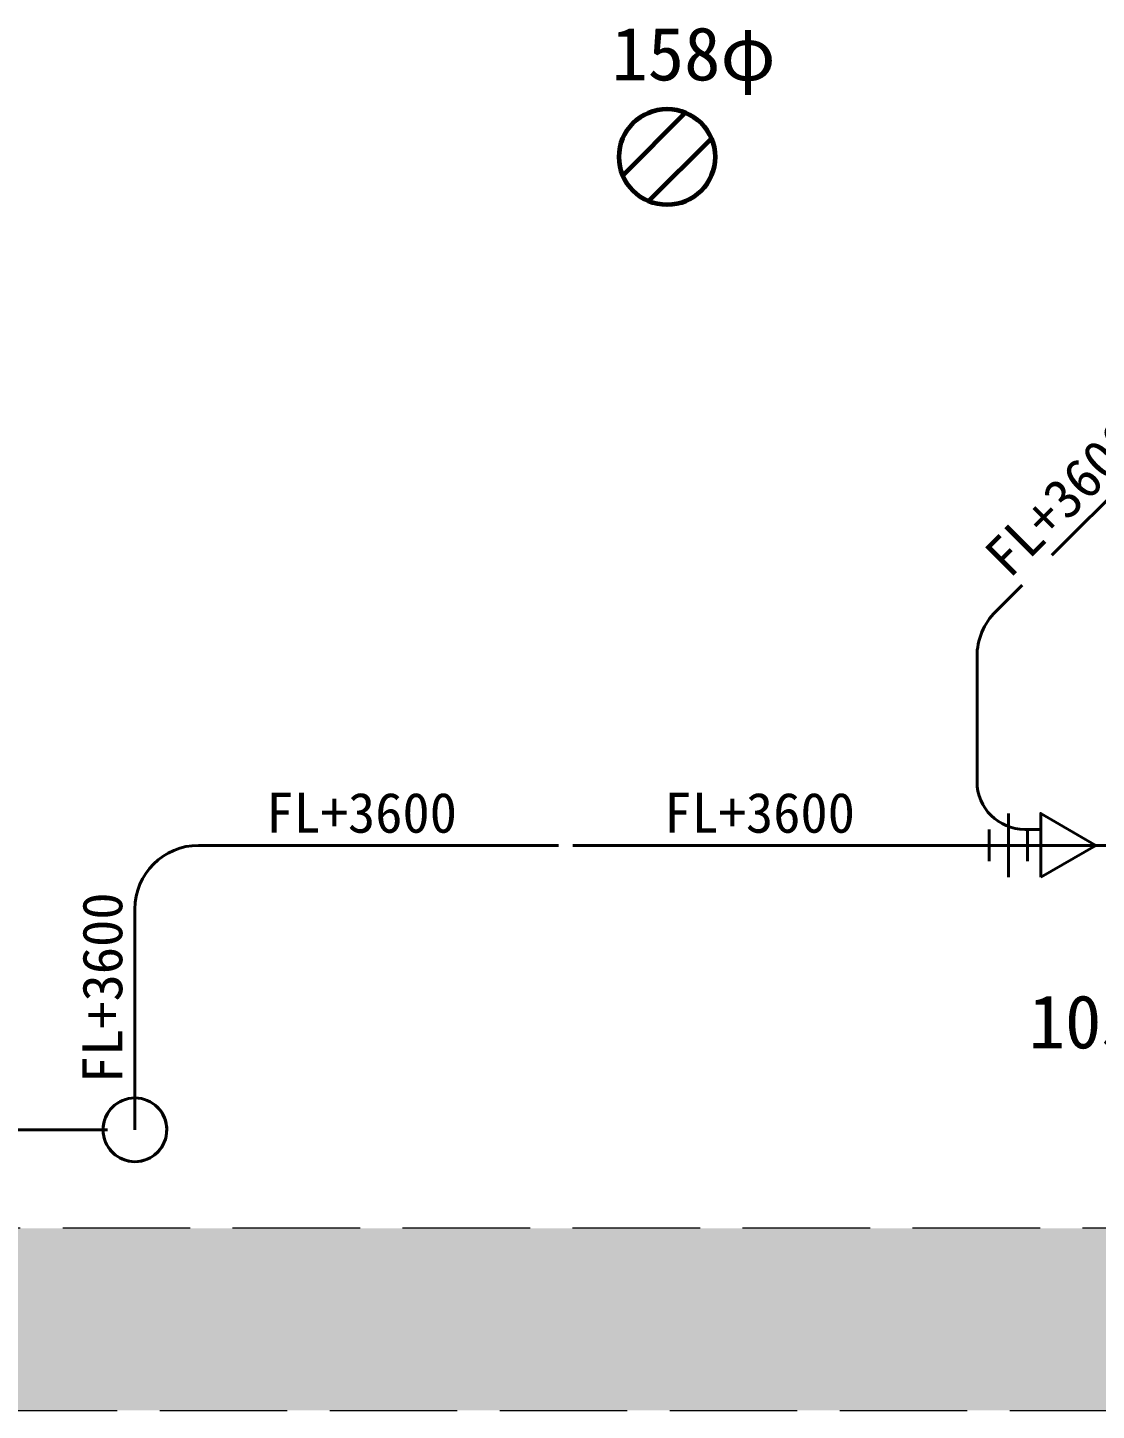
# Model space of a CAD drawing. Units: millimetres at full size. Extents: x -22551 to 92397, y -19340 to 14894.
# Drawn here: x 879 to 2639, y 2119 to 4397 of the extents above; entities that cross this region are included whole.
import ezdxf
from ezdxf.enums import TextEntityAlignment as Align

# ---------------------------------------------------------------- set-up
doc = ezdxf.new("R2010")
doc.units = ezdxf.units.MM
doc.header["$LTSCALE"] = 70
doc.linetypes.add('DASHED3', pattern=[4, 3, -1])
for name, color, linetype, lineweight in [('1-2_階なし_梁', 9, 'DASHED3', 15), ('1-3_スリーブ', 1, 'Continuous', 60), ('3-B_厨房機器 AS・ﾊﾟﾈﾙ', 1, 'Continuous', 60), ('7-A_配管－冷媒：冷媒配管用銅管', 5, 'Continuous', 40)]:
    doc.layers.add(name, color=color, linetype=linetype, lineweight=lineweight)
doc.styles.add('ＭＳ ゴシック', font='')
doc.styles.get('ＭＳ ゴシック').set_extended_font_data('MS Gothic')

msp = doc.modelspace()

# ---------------------------------------------------------------- linework, layer by layer
at = {"layer": '1-2_階なし_梁', "color": 7}
msp.add_lwpolyline([(536.61, 2119.3), (6186.61, 2119.3), (6186.61, 2419.3), (536.61, 2419.3)], close=True, dxfattribs=at)
msp.add_lwpolyline([(536.61, 2119.3), (6186.61, 2119.3), (6186.61, 2419.3), (536.61, 2419.3)], close=True, dxfattribs=at)
at = {"layer": '1-2_階なし_梁'}
for points in [[(536.61, 2419.3), (6186.61, 2119.3), (6186.61, 2419.3)], [(536.61, 2419.3), (536.61, 2119.3), (6186.61, 2119.3)]]:
    msp.add_solid(points, dxfattribs=at)
at = {"layer": '3-B_厨房機器 AS・ﾊﾟﾈﾙ'}
for p, q in [((1859.36, 4153.26), (1962.72, 4256.62)), ((1901.79, 4110.84), (2005.14, 4214.19))]:
    msp.add_line(p, q, dxfattribs=at)
msp.add_circle((1932.25, 4183.73), 79, dxfattribs=at)
at = {"layer": '7-A_配管－冷媒：冷媒配管用銅管'}
for p, q in [((2770.66, 3732.21), (2565.98, 3527.53)), ((2517, 3478.55), (2473.51, 3435.06)), ((2442.76, 3299.3), (2442.76, 3360.81)), ((2442.76, 3299.3), (2442.76, 3154.87)), ((2494.5, 3102.37), (2494.5, 2997.37)), ((2463, 3076.12), (2463, 3023.62)), ((2547.76, 3076.12), (2521.51, 3076.12)), ((2526, 3076.12), (2526, 3023.62)), ((1753.19, 3049.87), (1160.6, 3049.87)), ((2390.26, 3049.87), (1777.19, 3049.87)), ((2547.76, 3049.87), (2390.26, 3049.87)), ((2695.78, 3049.87), (2526, 3049.87)), ((1055.6, 2944.87), (1055.6, 2686.37)), ((1055.6, 2686.37), (1055.6, 2581.37)), ((1010.6, 2581.37), (-914.2, 2581.37)), ((950.6, 2581.37), (1003.1, 2581.37))]:
    msp.add_line(p, q, dxfattribs=at)
for points in [[(2547.76, 2997.37), (2547.76, 3102.37), (2638.69, 3049.87)], [(2547.76, 2997.37), (2638.69, 3049.87), (2691.19, 3049.87)]]:
    msp.add_lwpolyline(points, dxfattribs=at)
msp.add_circle((1055.6, 2581.37), 52.5, dxfattribs=at)
for centre, radius, start, end in [((2547.76, 3360.81), 105, 135, 180), ((2521.51, 3154.87), 78.75, 180, 270), ((1160.6, 2944.87), 105, 90, 180), ((1055.6, 2581.37), 52.5, 120, 60)]:
    msp.add_arc(centre, radius, start, end, dxfattribs=at)

# ---------------------------------------------------------------- texts
at = {"layer": '1-3_スリーブ', "style": 'ＭＳ ゴシック'}
msp.add_text('105φ', height=87.98, dxfattribs=at).set_placement((2527.91, 2689.11), align=Align.BOTTOM_LEFT)
at = {"layer": '3-B_厨房機器 AS・ﾊﾟﾈﾙ', "style": 'ＭＳ ゴシック'}
msp.add_text('158φ', height=87.98, dxfattribs=at).set_placement((1840.6, 4283.33), align=Align.BOTTOM_LEFT)
at = {"layer": '7-A_配管－冷媒：冷媒配管用銅管', "color": 1, "style": 'ＭＳ ゴシック'}
for rotation, p in [(45, (2510.54, 3473.5)), (90, (1054.6, 2658.12))]:
    msp.add_text('FL+3600', height=65.98, rotation=rotation, dxfattribs=at).set_placement(p, align=Align.BOTTOM_LEFT)
for p in [(1271.9, 3050.87), (1927.47, 3050.87)]:
    msp.add_text('FL+3600', height=65.98, dxfattribs=at).set_placement(p, align=Align.BOTTOM_LEFT)

doc.saveas('drawing.dxf')
